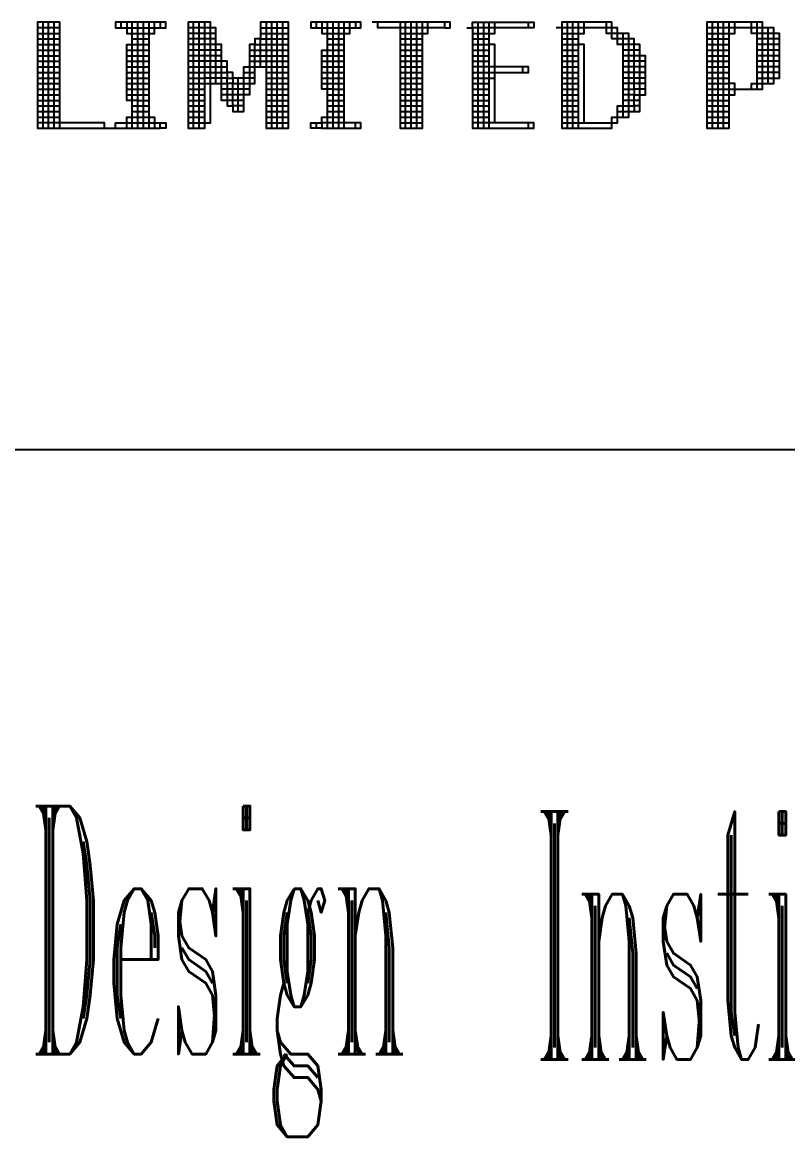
# Model space of a CAD drawing. Header units: millimetres. Extents: x 0 to 594, y 0 to 420.
# Drawn here: x 544.26 to 561.24, y 84.53 to 109.25 of the extents above; entities that cross this region are included whole.
import ezdxf
from ezdxf.enums import TextEntityAlignment as Align

# ---------------------------------------------------------------- set-up
doc = ezdxf.new("R2010")
doc.units = ezdxf.units.MM
for name, color, linetype in [('GPDRAW', 1, 'Continuous'), ('TEXT', 255, 'Continuous'), ('TITLE', 1, 'Continuous')]:
    doc.layers.add(name, color=color, linetype=linetype)
doc.styles.add('ECL', font='', dxfattribs={"width": 0.7, "height": 3})
doc.styles.add('ROMANT', font='ROMANT.SHX', dxfattribs={"width": 0.6})
doc.styles.get('ECL').set_extended_font_data('FangSong_GB2312')

# ---------------------------------------------------------------- blocks, each defined once
blk = doc.blocks.new('*U68')
at = {"color": 235, "linetype": 'Continuous'}
for points in [[(26.615, 1.752), (26.615, 1.9), (26.021, 1.9), (26.021, 1.752), (26.021, 1.603), (26.021, 1.455), (26.021, 1.306), (26.021, 1.158), (26.021, 1.009), (26.021, 0.861), (26.021, 0.712), (26.021, 0.564), (26.021, 0.415), (26.021, 0.267), (26.021, 0.118), (26.021, -0.03), (26.021, -0.179), (26.021, -0.327), (26.021, -0.476), (26.021, -0.624), (26.021, -0.773), (26.021, -0.921), (26.169, -0.921), (26.318, -0.921), (26.466, -0.921), (26.615, -0.921), (26.763, -0.921), (26.912, -0.921), (27.06, -0.921), (27.209, -0.921), (27.357, -0.921), (27.506, -0.921), (27.654, -0.921), (27.803, -0.921), (28.1, -0.921), (28.248, -0.921), (28.397, -0.921), (28.545, -0.921), (28.694, -0.921), (28.842, -0.921), (28.991, -0.921), (29.139, -0.921), (29.288, -0.921), (29.288, -0.773)], [(45.177, 0.118), (45.177, 0.267), (45.177, 0.415), (45.177, 0.564), (45.177, 0.712), (45.177, 0.861), (45.177, 1.009), (45.177, 1.158), (45.177, 1.306), (45.177, 1.455), (45.177, 1.603), (45.177, 1.752), (45.177, 1.9)]]:
    blk.add_lwpolyline(points, dxfattribs=at)
at = {"color": 207, "linetype": 'Continuous'}
for points in [[(26.169, -0.921), (26.169, -0.773), (26.169, -0.624), (26.169, -0.476), (26.169, -0.327), (26.169, -0.179), (26.169, -0.03), (26.169, 0.118), (26.169, 0.267), (26.169, 0.415), (26.169, 0.564), (26.169, 0.712), (26.169, 0.861), (26.169, 1.009), (26.169, 1.158), (26.169, 1.306), (26.169, 1.455), (26.169, 1.603), (26.169, 1.752), (26.169, 1.9)], [(41.613, -0.624), (41.613, -0.476), (41.613, -0.327), (41.613, -0.179), (41.613, -0.03), (41.613, 0.118), (41.613, 0.267), (41.613, 0.415), (41.613, 0.564), (41.613, 0.712), (41.613, 0.861), (41.613, 1.009), (41.613, 1.158), (41.613, 1.306), (41.613, 1.455), (41.613, 1.603)], [(35.673, 0.861), (35.822, 0.861), (35.97, 0.861), (36.119, 0.861), (36.267, 0.861)], [(35.673, 0.712), (35.822, 0.712), (35.97, 0.712), (36.119, 0.712), (36.267, 0.712)], [(35.673, -0.476), (35.822, -0.476), (35.97, -0.476), (36.119, -0.476), (36.267, -0.476)]]:
    blk.add_lwpolyline(points, dxfattribs=at)
at = {"color": 196, "linetype": 'Continuous'}
for points in [[(26.318, -0.921), (26.318, -0.773), (26.318, -0.624), (26.318, -0.476), (26.318, -0.327), (26.318, -0.179), (26.318, -0.03), (26.318, 0.118), (26.318, 0.267), (26.318, 0.415), (26.318, 0.564), (26.318, 0.712), (26.318, 0.861), (26.318, 1.009), (26.318, 1.158), (26.318, 1.306), (26.318, 1.455), (26.318, 1.603), (26.318, 1.752), (26.318, 1.9)], [(35.97, -0.921), (35.97, -0.773), (35.97, -0.624), (35.97, -0.476), (35.97, -0.327), (35.97, -0.179), (35.97, -0.03), (35.97, 0.118), (35.97, 0.267), (35.97, 0.415), (35.97, 0.564), (35.97, 0.712), (35.97, 0.861), (35.97, 1.009), (35.97, 1.158), (35.97, 1.306), (35.97, 1.455), (35.97, 1.603), (35.97, 1.752), (35.97, 1.9)]]:
    blk.add_lwpolyline(points, dxfattribs=at)
at = {"color": 166, "linetype": 'Continuous'}
for points in [[(26.466, -0.921), (26.466, -0.773), (26.466, -0.624), (26.466, -0.476), (26.466, -0.327), (26.466, -0.179), (26.466, -0.03), (26.466, 0.118), (26.466, 0.267), (26.466, 0.415), (26.466, 0.564), (26.466, 0.712), (26.466, 0.861), (26.466, 1.009), (26.466, 1.158), (26.466, 1.306), (26.466, 1.455), (26.466, 1.603), (26.466, 1.752), (26.466, 1.9)], [(28.842, -0.921), (28.842, -0.773), (28.842, -0.624), (28.842, -0.476), (28.842, -0.327), (28.842, -0.179), (28.842, -0.03), (28.842, 0.118), (28.842, 0.267), (28.842, 0.415), (28.842, 0.564), (28.842, 0.712), (28.842, 0.861), (28.842, 1.009), (28.842, 1.158), (28.842, 1.306), (28.842, 1.455), (28.842, 1.603), (28.842, 1.752), (28.842, 1.9)], [(32.258, -0.921), (32.258, -0.773), (32.258, -0.624), (32.258, -0.476), (32.258, -0.327), (32.258, -0.179), (32.258, -0.03), (32.258, 0.118), (32.258, 0.267), (32.258, 0.415), (32.258, 0.564), (32.258, 0.712), (32.258, 0.861), (32.258, 1.009), (32.258, 1.158), (32.258, 1.306), (32.258, 1.455), (32.258, 1.603), (32.258, 1.752), (32.258, 1.9)], [(32.406, -0.921), (32.406, -0.773), (32.406, -0.624), (32.406, -0.476), (32.406, -0.327), (32.406, -0.179), (32.406, -0.03), (32.406, 0.118), (32.406, 0.267), (32.406, 0.415), (32.406, 0.564), (32.406, 0.712), (32.406, 0.861), (32.406, 1.009), (32.406, 1.158), (32.406, 1.306), (32.406, 1.455), (32.406, 1.603), (32.406, 1.752), (32.406, 1.9)], [(34.04, -0.921), (34.04, -0.773), (34.04, -0.624), (34.04, -0.476), (34.04, -0.327), (34.04, -0.179), (34.04, -0.03), (34.04, 0.118), (34.04, 0.267), (34.04, 0.415), (34.04, 0.564), (34.04, 0.712), (34.04, 0.861), (34.04, 1.009), (34.04, 1.158), (34.04, 1.306), (34.04, 1.455), (34.04, 1.603), (34.04, 1.752), (34.04, 1.9)], [(36.119, -0.921), (36.119, -0.773), (36.119, -0.624), (36.119, -0.476), (36.119, -0.327), (36.119, -0.179), (36.119, -0.03), (36.119, 0.118), (36.119, 0.267), (36.119, 0.415), (36.119, 0.564), (36.119, 0.712), (36.119, 0.861), (36.119, 1.009), (36.119, 1.158), (36.119, 1.306), (36.119, 1.455), (36.119, 1.603), (36.119, 1.752), (36.119, 1.9)], [(37.752, -0.921), (37.752, -0.773), (37.752, -0.624), (37.752, -0.476), (37.752, -0.327), (37.752, -0.179), (37.752, -0.03), (37.752, 0.118), (37.752, 0.267), (37.752, 0.415), (37.752, 0.564), (37.752, 0.712), (37.752, 0.861), (37.752, 1.009), (37.752, 1.158), (37.752, 1.306), (37.752, 1.455), (37.752, 1.603), (37.752, 1.752), (37.752, 1.9)], [(40.128, -0.921), (40.128, -0.773), (40.128, -0.624), (40.128, -0.476), (40.128, -0.327), (40.128, -0.179), (40.128, -0.03), (40.128, 0.118), (40.128, 0.267), (40.128, 0.415), (40.128, 0.564), (40.128, 0.712), (40.128, 0.861), (40.128, 1.009), (40.128, 1.158), (40.128, 1.306), (40.128, 1.455), (40.128, 1.603), (40.128, 1.752), (40.128, 1.9)], [(44.138, -0.921), (44.138, -0.773), (44.138, -0.624), (44.138, -0.476), (44.138, -0.327), (44.138, -0.179), (44.138, -0.03), (44.138, 0.118), (44.138, 0.267), (44.138, 0.415), (44.138, 0.564), (44.138, 0.712), (44.138, 0.861), (44.138, 1.009), (44.138, 1.158), (44.138, 1.306), (44.138, 1.455), (44.138, 1.603), (44.138, 1.752), (44.138, 1.9)], [(44.286, -0.921), (44.286, -0.773), (44.286, -0.624), (44.286, -0.476), (44.286, -0.327), (44.286, -0.179), (44.286, -0.03), (44.286, 0.118), (44.286, 0.267), (44.286, 0.415), (44.286, 0.564), (44.286, 0.712), (44.286, 0.861), (44.286, 1.009), (44.286, 1.158), (44.286, 1.306), (44.286, 1.455), (44.286, 1.603), (44.286, 1.752), (44.286, 1.9)], [(42.059, -0.179), (41.91, -0.179), (41.91, -0.03), (41.762, -0.03), (41.613, -0.03)]]:
    blk.add_lwpolyline(points, dxfattribs=at)
at = {"color": 251, "linetype": 'Continuous'}
for points in [[(29.288, 1.9), (29.288, 1.752), (29.436, 1.752), (29.436, 1.9), (28.1, 1.9), (28.1, 1.752), (28.248, 1.752), (28.248, 1.9)], [(28.397, 1.9), (28.397, 1.752), (28.397, 1.603), (28.545, 1.603), (28.694, 1.603), (28.842, 1.603), (28.991, 1.603), (29.139, 1.603), (29.139, 1.752), (29.288, 1.752)], [(34.485, 1.9), (34.485, 1.752), (34.634, 1.752), (34.634, 1.9), (33.297, 1.9), (33.297, 1.752), (33.446, 1.752), (33.446, 1.9)], [(36.861, 1.9), (36.861, 1.752), (37.01, 1.752), (37.01, 1.9), (34.931, 1.9)], [(37.455, 1.752), (37.604, 1.752), (37.604, 1.9), (39.237, 1.9), (39.237, 1.752), (39.089, 1.752), (39.089, 1.9)], [(31.515, -0.327), (31.367, -0.327), (31.218, -0.327), (31.218, -0.179), (31.07, -0.179), (30.921, -0.179), (30.921, -0.03), (30.921, 0.118), (30.921, 0.267), (30.921, 0.415), (30.921, 0.564), (30.921, 0.712), (30.921, 0.861), (30.921, 1.009), (30.921, 1.158), (30.921, 1.306), (30.773, 1.306)], [(28.397, 1.158), (28.545, 1.158), (28.694, 1.158), (28.842, 1.158), (28.991, 1.158)], [(28.397, 1.009), (28.545, 1.009), (28.694, 1.009), (28.842, 1.009), (28.991, 1.009)], [(33.594, 1.009), (33.743, 1.009), (33.891, 1.009), (34.04, 1.009), (34.188, 1.009)], [(28.397, 0.861), (28.545, 0.861), (28.694, 0.861), (28.842, 0.861), (28.991, 0.861)], [(28.397, 0.712), (28.545, 0.712), (28.694, 0.712), (28.842, 0.712), (28.991, 0.712)], [(33.594, 0.861), (33.743, 0.861), (33.891, 0.861), (34.04, 0.861), (34.188, 0.861)], [(33.594, 0.712), (33.743, 0.712), (33.891, 0.712), (34.04, 0.712), (34.188, 0.712)], [(28.397, 0.564), (28.545, 0.564), (28.694, 0.564), (28.842, 0.564), (28.991, 0.564)], [(28.397, 0.415), (28.545, 0.415), (28.694, 0.415), (28.842, 0.415), (28.991, 0.415)], [(33.594, 0.564), (33.743, 0.564), (33.891, 0.564), (34.04, 0.564), (34.188, 0.564)], [(33.594, 0.415), (33.743, 0.415), (33.891, 0.415), (34.04, 0.415), (34.188, 0.415)], [(33.594, 0.267), (33.743, 0.267), (33.891, 0.267), (34.04, 0.267), (34.188, 0.267)], [(33.594, -0.921), (33.743, -0.921), (33.891, -0.921), (34.04, -0.921), (34.188, -0.921), (34.337, -0.921), (34.485, -0.921), (34.485, -0.773)]]:
    blk.add_lwpolyline(points, dxfattribs=at)
at = {"color": 250, "linetype": 'Continuous'}
blk.add_lwpolyline([(28.248, 1.752), (28.397, 1.752), (28.545, 1.752), (28.694, 1.752), (28.842, 1.752), (28.991, 1.752), (29.139, 1.752), (29.139, 1.9)], dxfattribs=at)
at = {"color": 35, "linetype": 'Continuous'}
blk.add_lwpolyline([(28.545, -0.921), (28.545, -0.773), (28.545, -0.624), (28.545, -0.476), (28.545, -0.327), (28.545, -0.179), (28.545, -0.03), (28.545, 0.118), (28.545, 0.267), (28.545, 0.415), (28.545, 0.564), (28.545, 0.712), (28.545, 0.861), (28.545, 1.009), (28.545, 1.158), (28.545, 1.306), (28.545, 1.455), (28.545, 1.603), (28.545, 1.752), (28.545, 1.9)], dxfattribs=at)
at = {"color": 177, "linetype": 'Continuous'}
for points in [[(28.694, -0.921), (28.694, -0.773), (28.694, -0.624), (28.694, -0.476), (28.694, -0.327), (28.694, -0.179), (28.694, -0.03), (28.694, 0.118), (28.694, 0.267), (28.694, 0.415), (28.694, 0.564), (28.694, 0.712), (28.694, 0.861), (28.694, 1.009), (28.694, 1.158), (28.694, 1.306), (28.694, 1.455), (28.694, 1.603), (28.694, 1.752), (28.694, 1.9)], [(33.446, 1.752), (33.594, 1.752), (33.743, 1.752), (33.891, 1.752), (34.04, 1.752), (34.188, 1.752), (34.337, 1.752), (34.337, 1.9)], [(30.773, 1.603), (30.624, 1.603), (30.624, 1.752), (30.476, 1.752), (30.327, 1.752), (30.179, 1.752), (30.03, 1.752)], [(30.773, 1.455), (30.624, 1.455), (30.624, 1.603), (30.476, 1.603), (30.327, 1.603), (30.179, 1.603), (30.03, 1.603)], [(31.961, 1.603), (32.109, 1.603), (32.258, 1.603), (32.406, 1.603), (32.555, 1.603), (32.703, 1.603)], [(45.474, 0.267), (45.474, 0.415), (45.474, 0.564), (45.474, 0.712), (45.474, 0.861), (45.474, 1.009), (45.474, 1.158), (45.474, 1.306), (45.474, 1.455), (45.474, 1.603), (45.474, 1.752)], [(28.694, 1.306), (28.842, 1.306), (28.991, 1.306)], [(31.664, 1.009), (31.812, 1.009), (31.812, 1.158), (31.961, 1.158), (31.961, 1.306), (32.109, 1.306), (32.258, 1.306), (32.406, 1.306), (32.555, 1.306), (32.703, 1.306)], [(43.841, 1.455), (43.989, 1.455), (44.138, 1.455), (44.286, 1.455), (44.435, 1.455)], [(45.771, 1.306), (45.623, 1.306), (45.623, 1.455), (45.474, 1.455), (45.326, 1.455), (45.177, 1.455)], [(45.771, 1.158), (45.623, 1.158), (45.623, 1.306), (45.474, 1.306), (45.326, 1.306), (45.177, 1.306)], [(31.664, 0.861), (31.812, 0.861), (31.812, 1.009), (31.961, 1.009), (31.961, 1.158), (32.109, 1.158), (32.258, 1.158), (32.406, 1.158), (32.555, 1.158), (32.703, 1.158)], [(33.891, 1.158), (34.04, 1.158), (34.188, 1.158)], [(43.841, 1.158), (43.989, 1.158), (44.138, 1.158), (44.286, 1.158), (44.435, 1.158)], [(43.841, 1.009), (43.989, 1.009), (44.138, 1.009), (44.286, 1.009), (44.435, 1.009)], [(42.207, 0.415), (42.059, 0.415), (42.059, 0.564), (41.91, 0.564), (41.91, 0.712), (41.762, 0.712), (41.613, 0.712)], [(43.841, 0.861), (43.989, 0.861), (44.138, 0.861), (44.286, 0.861), (44.435, 0.861)], [(43.841, 0.712), (43.989, 0.712), (44.138, 0.712), (44.286, 0.712), (44.435, 0.712)], [(31.367, -0.476), (31.367, -0.327), (31.367, -0.179), (31.367, -0.03), (31.367, 0.118), (31.367, 0.267), (31.367, 0.415)], [(42.207, 0.267), (42.059, 0.267), (42.059, 0.415), (41.91, 0.415), (41.91, 0.564), (41.762, 0.564), (41.613, 0.564)], [(42.207, 0.118), (42.059, 0.118), (42.059, 0.267), (41.91, 0.267), (41.91, 0.415), (41.762, 0.415), (41.613, 0.415)], [(43.841, 0.415), (43.989, 0.415), (44.138, 0.415), (44.286, 0.415), (44.435, 0.415)], [(45.177, 0.415), (45.326, 0.415), (45.474, 0.415), (45.623, 0.415), (45.623, 0.564), (45.474, 0.564), (45.326, 0.564), (45.177, 0.564)], [(33.891, 0.118), (34.04, 0.118), (34.188, 0.118)], [(41.613, 0.118), (41.762, 0.118), (41.91, 0.118), (41.91, -0.03), (42.059, -0.03), (42.059, 0.118), (41.91, 0.118), (41.91, 0.267), (41.762, 0.267), (41.613, 0.267)], [(43.841, 0.267), (43.989, 0.267), (44.138, 0.267), (44.286, 0.267), (44.435, 0.267)], [(28.694, -0.179), (28.842, -0.179), (28.991, -0.179)], [(32.109, -0.179), (32.258, -0.179), (32.406, -0.179), (32.555, -0.179), (32.703, -0.179)], [(42.059, -0.327), (41.91, -0.327), (41.91, -0.179), (41.762, -0.179), (41.613, -0.179)], [(43.841, -0.179), (43.989, -0.179), (44.138, -0.179), (44.286, -0.179), (44.435, -0.179)], [(32.109, -0.327), (32.258, -0.327), (32.406, -0.327), (32.555, -0.327), (32.703, -0.327)], [(32.109, -0.476), (32.258, -0.476), (32.406, -0.476), (32.555, -0.476), (32.703, -0.476)], [(43.841, -0.327), (43.989, -0.327), (44.138, -0.327), (44.286, -0.327), (44.435, -0.327)], [(43.841, -0.476), (43.989, -0.476), (44.138, -0.476), (44.286, -0.476), (44.435, -0.476)], [(28.397, -0.921), (28.397, -0.773), (28.545, -0.773), (28.694, -0.773), (28.842, -0.773), (28.991, -0.773), (29.139, -0.773), (29.139, -0.921)], [(32.109, -0.624), (32.258, -0.624), (32.406, -0.624), (32.555, -0.624), (32.703, -0.624)], [(33.891, -0.624), (34.04, -0.624), (34.188, -0.624)], [(43.841, -0.624), (43.989, -0.624), (44.138, -0.624), (44.286, -0.624), (44.435, -0.624)], [(43.841, -0.773), (43.989, -0.773), (44.138, -0.773), (44.286, -0.773), (44.435, -0.773)]]:
    blk.add_lwpolyline(points, dxfattribs=at)
at = {"color": 147, "linetype": 'Continuous'}
blk.add_lwpolyline([(28.991, -0.921), (28.991, -0.773), (28.991, -0.624), (28.991, -0.476), (28.991, -0.327), (28.991, -0.179), (28.991, -0.03), (28.991, 0.118), (28.991, 0.267), (28.991, 0.415), (28.991, 0.564), (28.991, 0.712), (28.991, 0.861), (28.991, 1.009), (28.991, 1.158), (28.991, 1.306), (28.991, 1.455), (28.991, 1.603), (28.991, 1.752), (28.991, 1.9)], dxfattribs=at)
at = {"color": 157, "linetype": 'Continuous'}
for points in [[(30.773, 0.267), (30.773, 0.415), (30.773, 0.564), (30.773, 0.712), (30.773, 0.861), (30.773, 1.009), (30.773, 1.158), (30.773, 1.306), (30.773, 1.455), (30.773, 1.603), (30.773, 1.752), (30.624, 1.752), (30.624, 1.9), (30.03, 1.9), (30.03, 1.752), (30.03, 1.603), (30.03, 1.455), (30.03, 1.306), (30.03, 1.158), (30.03, 1.009), (30.03, 0.861), (30.03, 0.712), (30.03, 0.564), (30.03, 0.415), (30.03, 0.267), (30.03, 0.118), (30.03, -0.03), (30.03, -0.179), (30.03, -0.327), (30.03, -0.476), (30.03, -0.624), (30.03, -0.773), (30.03, -0.921), (30.179, -0.921), (30.327, -0.921), (30.327, -0.773), (30.327, -0.624), (30.327, -0.476), (30.327, -0.327), (30.327, -0.179), (30.327, -0.03), (30.327, 0.118), (30.327, 0.267), (30.327, 0.415), (30.327, 0.564), (30.327, 0.712), (30.327, 0.861), (30.327, 1.009), (30.327, 1.158), (30.327, 1.306), (30.327, 1.455), (30.327, 1.603), (30.327, 1.752), (30.327, 1.9)], [(34.188, -0.921), (34.188, -0.773), (34.188, -0.624), (34.188, -0.476), (34.188, -0.327), (34.188, -0.179), (34.188, -0.03), (34.188, 0.118), (34.188, 0.267), (34.188, 0.415), (34.188, 0.564), (34.188, 0.712), (34.188, 0.861), (34.188, 1.009), (34.188, 1.158), (34.188, 1.306), (34.188, 1.455), (34.188, 1.603), (34.188, 1.752), (34.188, 1.9)], [(43.841, -0.03), (43.989, -0.03), (44.138, -0.03), (44.286, -0.03), (44.435, -0.03), (44.435, 0.118), (44.435, 0.267), (44.435, 0.415), (44.435, 0.564), (44.435, 0.712), (44.435, 0.861), (44.435, 1.009), (44.435, 1.158), (44.435, 1.306), (44.435, 1.455), (44.435, 1.603), (44.435, 1.752), (44.435, 1.9)], [(37.604, 1.306), (37.752, 1.306), (37.901, 1.306), (38.049, 1.306)], [(39.98, 1.306), (40.128, 1.306), (40.277, 1.306), (40.425, 1.306)], [(39.98, 1.009), (40.128, 1.009), (40.277, 1.009), (40.425, 1.009)], [(45.771, 0.861), (45.623, 0.861), (45.623, 1.009), (45.474, 1.009), (45.326, 1.009), (45.177, 1.009)], [(38.94, 0.564), (39.089, 0.564), (39.089, 0.712), (38.198, 0.712), (38.049, 0.712), (37.901, 0.712), (37.752, 0.712), (37.604, 0.712)], [(39.98, 0.861), (40.128, 0.861), (40.277, 0.861), (40.425, 0.861)], [(39.98, 0.712), (40.128, 0.712), (40.277, 0.712), (40.425, 0.712)], [(45.771, 0.712), (45.623, 0.712), (45.623, 0.861), (45.474, 0.861), (45.326, 0.861), (45.177, 0.861)], [(30.03, 0.564), (30.179, 0.564), (30.327, 0.564), (30.476, 0.564)], [(39.98, 0.564), (40.128, 0.564), (40.277, 0.564), (40.425, 0.564)], [(39.98, 0.415), (40.128, 0.415), (40.277, 0.415), (40.425, 0.415)], [(30.03, 0.267), (30.179, 0.267), (30.327, 0.267), (30.476, 0.267)], [(30.03, 0.118), (30.179, 0.118), (30.327, 0.118), (30.476, 0.118)], [(39.98, 0.267), (40.128, 0.267), (40.277, 0.267), (40.425, 0.267)], [(39.98, 0.118), (40.128, 0.118), (40.277, 0.118), (40.425, 0.118)], [(39.98, -0.03), (40.128, -0.03), (40.277, -0.03), (40.425, -0.03)], [(39.089, -0.921), (39.237, -0.921), (39.237, -0.773), (38.198, -0.773), (38.049, -0.773), (37.901, -0.773), (37.752, -0.773), (37.604, -0.773)]]:
    blk.add_lwpolyline(points, dxfattribs=at)
at = {"color": 168, "linetype": 'Continuous'}
blk.add_lwpolyline([(30.179, -0.921), (30.179, -0.773), (30.179, -0.624), (30.179, -0.476), (30.179, -0.327), (30.179, -0.179), (30.179, -0.03), (30.179, 0.118), (30.179, 0.267), (30.179, 0.415), (30.179, 0.564), (30.179, 0.712), (30.179, 0.861), (30.179, 1.009), (30.179, 1.158), (30.179, 1.306), (30.179, 1.455), (30.179, 1.603), (30.179, 1.752), (30.179, 1.9)], dxfattribs=at)
at = {"color": 156, "linetype": 'Continuous'}
for points in [[(30.476, 0.861), (30.476, 1.009), (30.476, 1.158), (30.476, 1.306), (30.476, 1.455), (30.476, 1.603), (30.476, 1.752), (30.476, 1.9)], [(37.901, -0.921), (37.901, -0.773), (37.901, -0.624), (37.901, -0.476), (37.901, -0.327), (37.901, -0.179), (37.901, -0.03), (37.901, 0.118), (37.901, 0.267), (37.901, 0.415), (37.901, 0.564), (37.901, 0.712), (37.901, 0.861), (37.901, 1.009), (37.901, 1.158), (37.901, 1.306), (37.901, 1.455), (37.901, 1.603), (37.901, 1.752), (37.901, 1.9)], [(40.277, -0.921), (40.277, -0.773), (40.277, -0.624), (40.277, -0.476), (40.277, -0.327), (40.277, -0.179), (40.277, -0.03), (40.277, 0.118), (40.277, 0.267), (40.277, 0.415), (40.277, 0.564), (40.277, 0.712), (40.277, 0.861), (40.277, 1.009), (40.277, 1.158), (40.277, 1.306), (40.277, 1.455), (40.277, 1.603), (40.277, 1.752), (40.277, 1.9)], [(30.773, 1.306), (30.624, 1.306), (30.624, 1.455), (30.476, 1.455), (30.327, 1.455), (30.179, 1.455), (30.03, 1.455)], [(30.921, 1.158), (30.773, 1.158), (30.624, 1.158), (30.624, 1.306), (30.476, 1.306), (30.327, 1.306), (30.179, 1.306), (30.03, 1.306)], [(30.921, 1.009), (30.773, 1.009), (30.624, 1.009), (30.624, 1.158), (30.476, 1.158), (30.327, 1.158), (30.179, 1.158), (30.03, 1.158)], [(42.207, 0.861), (42.059, 0.861), (42.059, 1.009), (41.91, 1.009), (41.91, 1.158), (41.762, 1.158), (41.613, 1.158)], [(42.207, 0.712), (42.059, 0.712), (42.059, 0.861), (41.91, 0.861), (41.91, 1.009), (41.762, 1.009), (41.613, 1.009)], [(42.207, 0.564), (42.059, 0.564), (42.059, 0.712), (41.91, 0.712), (41.91, 0.861), (41.762, 0.861), (41.613, 0.861)], [(32.109, 0.415), (32.258, 0.415), (32.406, 0.415), (32.555, 0.415), (32.703, 0.415)], [(32.109, 0.267), (32.258, 0.267), (32.406, 0.267), (32.555, 0.267), (32.703, 0.267)], [(32.109, 0.118), (32.258, 0.118), (32.406, 0.118), (32.555, 0.118), (32.703, 0.118)], [(32.109, -0.03), (32.258, -0.03), (32.406, -0.03), (32.555, -0.03), (32.703, -0.03)]]:
    blk.add_lwpolyline(points, dxfattribs=at)
at = {"color": 165, "linetype": 'Continuous'}
for points in [[(32.109, 1.9), (32.109, 1.752), (32.109, 1.603), (32.109, 1.455), (32.109, 1.306), (32.109, 1.158), (32.109, 1.009), (32.109, 0.861), (32.109, 0.712), (32.109, 0.564), (32.109, 0.415), (32.109, 0.267), (32.109, 0.118), (32.109, -0.03), (32.109, -0.179), (32.109, -0.327), (32.109, -0.476), (32.109, -0.624), (32.109, -0.773), (32.109, -0.921), (32.258, -0.921), (32.406, -0.921), (32.555, -0.921), (32.703, -0.921), (32.703, -0.773), (32.703, -0.624), (32.703, -0.476), (32.703, -0.327), (32.703, -0.179), (32.703, -0.03), (32.703, 0.118), (32.703, 0.267), (32.703, 0.415), (32.703, 0.564), (32.703, 0.712), (32.703, 0.861), (32.703, 1.009), (32.703, 1.158), (32.703, 1.306), (32.703, 1.455), (32.703, 1.603), (32.703, 1.752), (32.703, 1.9), (31.961, 1.9), (31.961, 1.752), (31.961, 1.603), (31.961, 1.455), (31.812, 1.455), (31.812, 1.306), (31.664, 1.306), (31.664, 1.158), (31.664, 1.009), (31.664, 0.861), (31.664, 0.712), (31.664, 0.564), (31.664, 0.415), (31.664, 0.267), (31.664, 0.118), (31.664, -0.03), (31.515, -0.03), (31.367, -0.03), (31.218, -0.03), (31.218, 0.118), (31.07, 0.118), (30.921, 0.118)], [(37.604, 1.603), (37.752, 1.603), (37.901, 1.603), (38.049, 1.603), (38.198, 1.603), (38.198, 1.752), (38.198, 1.9)], [(39.98, -0.773), (40.128, -0.773), (40.277, -0.773), (40.425, -0.773), (40.574, -0.773), (41.316, -0.773), (41.465, -0.773), (41.465, -0.624), (41.465, -0.476), (41.465, -0.327), (41.613, -0.327), (41.762, -0.327), (41.91, -0.327), (41.91, -0.476), (42.059, -0.476), (42.059, -0.327), (42.059, -0.179), (42.059, -0.03), (42.207, -0.03), (42.207, 0.118), (42.207, 0.267), (42.207, 0.415), (42.207, 0.564), (42.207, 0.712), (42.207, 0.861), (42.207, 1.009), (42.059, 1.009), (42.059, 1.158), (42.059, 1.306), (41.91, 1.306), (41.91, 1.455), (41.762, 1.455), (41.762, 1.603), (41.465, 1.603), (41.465, 1.752), (41.316, 1.752), (41.316, 1.9), (39.98, 1.9), (39.98, 1.752), (39.831, 1.752)], [(31.812, 0.415), (31.664, 0.415), (31.515, 0.415), (31.218, 0.415), (31.218, 0.564), (31.07, 0.564), (31.07, 0.712), (31.07, 0.861), (30.921, 0.861), (30.773, 0.861), (30.624, 0.861), (30.624, 1.009), (30.476, 1.009), (30.327, 1.009), (30.179, 1.009), (30.03, 1.009)], [(30.624, 0.712), (30.624, 0.861), (30.476, 0.861), (30.327, 0.861), (30.179, 0.861), (30.03, 0.861)], [(37.604, 0.415), (37.752, 0.415), (37.901, 0.415), (38.049, 0.415), (38.198, 0.415), (38.198, 0.564), (38.198, 0.712)], [(30.476, 0.564), (30.624, 0.564), (30.773, 0.564), (30.921, 0.564), (31.07, 0.564), (31.07, 0.415), (31.218, 0.415), (31.218, 0.267), (31.367, 0.267), (31.515, 0.267), (31.664, 0.267), (31.812, 0.267), (31.812, 0.415), (31.812, 0.564)], [(28.1, -0.921), (28.1, -0.773), (28.397, -0.773), (28.397, -0.624), (28.545, -0.624), (28.694, -0.624), (28.842, -0.624), (28.991, -0.624), (29.139, -0.624), (29.139, -0.773), (29.436, -0.773), (29.436, -0.921), (29.288, -0.921)]]:
    blk.add_lwpolyline(points, dxfattribs=at)
at = {"color": 164, "linetype": 'Continuous'}
for points in [[(32.555, -0.921), (32.555, -0.773), (32.555, -0.624), (32.555, -0.476), (32.555, -0.327), (32.555, -0.179), (32.555, -0.03), (32.555, 0.118), (32.555, 0.267), (32.555, 0.415), (32.555, 0.564), (32.555, 0.712), (32.555, 0.861), (32.555, 1.009), (32.555, 1.158), (32.555, 1.306), (32.555, 1.455), (32.555, 1.603), (32.555, 1.752), (32.555, 1.9)], [(32.109, 0.564), (32.258, 0.564), (32.406, 0.564), (32.555, 0.564), (32.703, 0.564)]]:
    blk.add_lwpolyline(points, dxfattribs=at)
at = {"color": 185, "linetype": 'Continuous'}
for points in [[(33.594, 1.9), (33.594, 1.752), (33.594, 1.603), (33.743, 1.603), (33.891, 1.603), (34.04, 1.603), (34.188, 1.603), (34.337, 1.603), (34.337, 1.752), (34.485, 1.752)], [(28.397, 0.267), (28.545, 0.267), (28.694, 0.267), (28.842, 0.267), (28.991, 0.267)], [(28.397, 0.118), (28.545, 0.118), (28.694, 0.118), (28.842, 0.118), (28.991, 0.118)], [(28.397, -0.03), (28.545, -0.03), (28.694, -0.03), (28.842, -0.03), (28.991, -0.03)]]:
    blk.add_lwpolyline(points, dxfattribs=at)
at = {"color": 252, "linetype": 'Continuous'}
for points in [[(33.743, -0.921), (33.743, -0.773), (33.743, -0.624), (33.743, -0.476), (33.743, -0.327), (33.743, -0.179), (33.743, -0.03), (33.743, 0.118), (33.743, 0.267), (33.743, 0.415), (33.743, 0.564), (33.743, 0.712), (33.743, 0.861), (33.743, 1.009), (33.743, 1.158), (33.743, 1.306), (33.743, 1.455), (33.743, 1.603), (33.743, 1.752), (33.743, 1.9)], [(33.446, -0.921), (33.297, -0.921), (33.297, -0.773), (33.594, -0.773), (33.594, -0.624), (33.743, -0.624), (33.891, -0.624)]]:
    blk.add_lwpolyline(points, dxfattribs=at)
at = {"color": 219, "linetype": 'Continuous'}
blk.add_lwpolyline([(33.891, -0.921), (33.891, -0.773), (33.891, -0.624), (33.891, -0.476), (33.891, -0.327), (33.891, -0.179), (33.891, -0.03), (33.891, 0.118), (33.891, 0.267), (33.891, 0.415), (33.891, 0.564), (33.891, 0.712), (33.891, 0.861), (33.891, 1.009), (33.891, 1.158), (33.891, 1.306), (33.891, 1.455), (33.891, 1.603), (33.891, 1.752), (33.891, 1.9)], dxfattribs=at)
at = {"color": 187, "linetype": 'Continuous'}
for points in [[(36.861, 1.752), (36.713, 1.752), (36.564, 1.752), (36.416, 1.752), (36.267, 1.752), (36.119, 1.752), (35.97, 1.752), (35.822, 1.752), (35.673, 1.752), (35.525, 1.752), (35.376, 1.752), (35.228, 1.752), (35.079, 1.752), (35.079, 1.9)], [(43.989, -0.921), (43.989, -0.773), (43.989, -0.624), (43.989, -0.476), (43.989, -0.327), (43.989, -0.179), (43.989, -0.03), (43.989, 0.118), (43.989, 0.267), (43.989, 0.415), (43.989, 0.564), (43.989, 0.712), (43.989, 0.861), (43.989, 1.009), (43.989, 1.158), (43.989, 1.306), (43.989, 1.455), (43.989, 1.603), (43.989, 1.752), (43.989, 1.9)], [(26.021, 1.455), (26.169, 1.455), (26.318, 1.455), (26.466, 1.455), (26.615, 1.455)], [(33.743, 1.455), (33.891, 1.455), (34.04, 1.455), (34.188, 1.455)], [(35.673, 1.455), (35.822, 1.455), (35.97, 1.455), (36.119, 1.455), (36.267, 1.455)], [(45.771, 0.564), (45.623, 0.564), (45.623, 0.712), (45.474, 0.712), (45.326, 0.712), (45.177, 0.712)], [(26.021, 0.118), (26.169, 0.118), (26.318, 0.118), (26.466, 0.118), (26.615, 0.118)], [(31.515, -0.179), (31.367, -0.179), (31.218, -0.179), (31.218, -0.03), (31.07, -0.03), (30.921, -0.03)], [(26.021, -0.624), (26.169, -0.624), (26.318, -0.624), (26.466, -0.624), (26.615, -0.624)], [(35.673, -0.773), (35.822, -0.773), (35.97, -0.773), (36.119, -0.773), (36.267, -0.773)]]:
    blk.add_lwpolyline(points, dxfattribs=at)
at = {"color": 175, "linetype": 'Continuous'}
for points in [[(35.673, 1.603), (35.822, 1.603), (35.97, 1.603), (36.119, 1.603), (36.267, 1.603), (36.416, 1.603), (36.416, 1.752), (36.416, 1.9)], [(39.98, 1.603), (40.128, 1.603), (40.277, 1.603), (40.425, 1.603), (40.574, 1.603), (40.574, 1.752), (40.574, 1.9)], [(43.841, 1.603), (43.989, 1.603), (44.138, 1.603), (44.286, 1.603), (44.435, 1.603), (44.583, 1.603), (44.583, 1.752), (44.583, 1.9)], [(26.615, -0.921), (26.615, -0.773), (26.615, -0.624), (26.615, -0.476), (26.615, -0.327), (26.615, -0.179), (26.615, -0.03), (26.615, 0.118), (26.615, 0.267), (26.615, 0.415), (26.615, 0.564), (26.615, 0.712), (26.615, 0.861), (26.615, 1.009), (26.615, 1.158), (26.615, 1.306), (26.615, 1.455), (26.615, 1.603), (26.615, 1.752), (26.466, 1.752), (26.318, 1.752), (26.169, 1.752), (26.021, 1.752)], [(30.921, 0.267), (31.07, 0.267), (31.07, 0.118), (31.07, -0.03), (31.07, -0.179), (31.07, -0.327), (31.218, -0.327), (31.218, -0.476), (31.367, -0.476), (31.515, -0.476), (31.515, -0.327), (31.515, -0.179), (31.515, -0.03), (31.515, 0.118), (31.515, 0.267), (31.515, 0.415), (31.515, 0.564), (31.515, 0.712), (31.664, 0.712), (31.812, 0.712), (31.812, 0.861), (31.961, 0.861), (31.961, 1.009), (32.109, 1.009), (32.258, 1.009), (32.406, 1.009), (32.555, 1.009), (32.703, 1.009)], [(31.515, 0.564), (31.664, 0.564), (31.812, 0.564), (31.812, 0.712), (31.961, 0.712), (31.961, 0.861), (32.109, 0.861), (32.258, 0.861), (32.406, 0.861), (32.555, 0.861), (32.703, 0.861)], [(31.664, 0.118), (31.515, 0.118), (31.367, 0.118), (31.218, 0.118), (31.218, 0.267), (31.07, 0.267), (31.07, 0.415), (30.921, 0.415), (30.773, 0.415), (30.624, 0.415), (30.476, 0.415)]]:
    blk.add_lwpolyline(points, dxfattribs=at)
at = {"color": 195, "linetype": 'Continuous'}
blk.add_lwpolyline([(35.673, 1.9), (35.673, 1.752), (35.673, 1.603), (35.673, 1.455), (35.673, 1.306), (35.673, 1.158), (35.673, 1.009), (35.673, 0.861), (35.673, 0.712), (35.673, 0.564), (35.673, 0.415), (35.673, 0.267), (35.673, 0.118), (35.673, -0.03), (35.673, -0.179), (35.673, -0.327), (35.673, -0.476), (35.673, -0.624), (35.673, -0.773), (35.673, -0.921), (35.822, -0.921), (35.97, -0.921), (36.119, -0.921), (36.267, -0.921), (36.267, -0.773), (36.267, -0.624), (36.267, -0.476), (36.267, -0.327), (36.267, -0.179), (36.267, -0.03), (36.267, 0.118), (36.267, 0.267), (36.267, 0.415), (36.267, 0.564), (36.267, 0.712), (36.267, 0.861), (36.267, 1.009), (36.267, 1.158), (36.267, 1.306), (36.267, 1.455), (36.267, 1.603), (36.267, 1.752), (36.267, 1.9)], dxfattribs=at)
at = {"color": 227, "linetype": 'Continuous'}
blk.add_lwpolyline([(35.822, -0.921), (35.822, -0.773), (35.822, -0.624), (35.822, -0.476), (35.822, -0.327), (35.822, -0.179), (35.822, -0.03), (35.822, 0.118), (35.822, 0.267), (35.822, 0.415), (35.822, 0.564), (35.822, 0.712), (35.822, 0.861), (35.822, 1.009), (35.822, 1.158), (35.822, 1.306), (35.822, 1.455), (35.822, 1.603), (35.822, 1.752), (35.822, 1.9)], dxfattribs=at)
at = {"color": 163, "linetype": 'Continuous'}
for points in [[(38.049, -0.921), (38.049, -0.773), (38.049, -0.624), (38.049, -0.476), (38.049, -0.327), (38.049, -0.179), (38.049, -0.03), (38.049, 0.118), (38.049, 0.267), (38.049, 0.415), (38.049, 0.564), (38.049, 0.712), (38.049, 0.861), (38.049, 1.009), (38.049, 1.158), (38.049, 1.306), (38.049, 1.455), (38.049, 1.603), (38.049, 1.752), (38.049, 1.9)], [(30.03, -0.773), (30.179, -0.773), (30.327, -0.773), (30.476, -0.773), (30.476, -0.624), (30.476, -0.476), (30.476, -0.327), (30.476, -0.179), (30.476, -0.03), (30.476, 0.118), (30.476, 0.267), (30.476, 0.415), (30.476, 0.564), (30.476, 0.712), (30.476, 0.861)]]:
    blk.add_lwpolyline(points, dxfattribs=at)
at = {"color": 167, "linetype": 'Continuous'}
for points in [[(42.059, 1.158), (41.91, 1.158), (41.91, 1.306), (41.762, 1.306), (41.762, 1.455), (41.613, 1.455), (41.465, 1.455), (41.465, 1.603), (41.316, 1.603), (41.168, 1.603), (41.168, 1.752), (41.019, 1.752), (40.871, 1.752), (40.722, 1.752), (40.574, 1.752), (40.425, 1.752), (40.277, 1.752), (40.128, 1.752), (39.98, 1.752), (39.98, 1.603), (39.98, 1.455), (39.98, 1.306), (39.98, 1.158), (39.98, 1.009), (39.98, 0.861), (39.98, 0.712), (39.98, 0.564), (39.98, 0.415), (39.98, 0.267), (39.98, 0.118), (39.98, -0.03), (39.98, -0.179), (39.98, -0.327), (39.98, -0.476), (39.98, -0.624), (39.98, -0.773), (39.98, -0.921), (40.128, -0.921), (40.277, -0.921), (40.425, -0.921), (40.574, -0.921), (40.722, -0.921), (40.871, -0.921), (41.019, -0.921), (41.168, -0.921), (41.316, -0.921), (41.316, -0.773), (41.316, -0.624), (41.465, -0.624), (41.613, -0.624), (41.762, -0.624), (41.762, -0.476), (41.762, -0.327), (41.762, -0.179), (41.762, -0.03), (41.762, 0.118), (41.762, 0.267), (41.762, 0.415), (41.762, 0.564), (41.762, 0.712), (41.762, 0.861), (41.762, 1.009), (41.762, 1.158), (41.762, 1.306), (41.613, 1.306), (41.465, 1.306), (41.465, 1.455), (41.316, 1.455), (41.316, 1.603), (41.316, 1.752), (41.168, 1.752), (41.168, 1.9)], [(39.089, 1.752), (38.94, 1.752), (38.792, 1.752), (38.643, 1.752), (38.495, 1.752), (38.346, 1.752), (38.198, 1.752), (38.049, 1.752), (37.901, 1.752), (37.752, 1.752), (37.604, 1.752), (37.604, 1.603), (37.604, 1.455), (37.604, 1.306), (37.604, 1.158), (37.604, 1.009), (37.604, 0.861), (37.604, 0.712), (37.604, 0.564), (37.604, 0.415), (37.604, 0.267), (37.604, 0.118), (37.604, -0.03), (37.604, -0.179), (37.604, -0.327), (37.604, -0.476), (37.604, -0.624), (37.604, -0.773), (37.604, -0.921), (37.752, -0.921), (37.901, -0.921), (38.049, -0.921), (38.198, -0.921), (38.346, -0.921), (38.495, -0.921), (38.643, -0.921), (38.792, -0.921), (38.94, -0.921), (39.089, -0.921), (39.089, -0.773)], [(45.771, 1.455), (45.623, 1.455), (45.623, 1.603), (45.474, 1.603), (45.326, 1.603), (45.177, 1.603), (45.029, 1.603), (45.029, 1.752), (44.88, 1.752), (44.732, 1.752), (44.583, 1.752), (44.435, 1.752), (44.286, 1.752), (44.138, 1.752), (43.989, 1.752), (43.841, 1.752)], [(28.545, 1.455), (28.694, 1.455), (28.842, 1.455), (28.991, 1.455)], [(31.664, 1.158), (31.812, 1.158), (31.812, 1.306), (31.961, 1.306), (31.961, 1.455), (32.109, 1.455), (32.258, 1.455), (32.406, 1.455), (32.555, 1.455), (32.703, 1.455)], [(37.604, 1.455), (37.752, 1.455), (37.901, 1.455), (38.049, 1.455)], [(39.98, 1.455), (40.128, 1.455), (40.277, 1.455), (40.425, 1.455)], [(43.841, 1.306), (43.989, 1.306), (44.138, 1.306), (44.286, 1.306), (44.435, 1.306)], [(37.604, 1.158), (37.752, 1.158), (37.901, 1.158), (38.049, 1.158)], [(37.604, 1.009), (37.752, 1.009), (37.901, 1.009), (38.049, 1.009)], [(39.98, 1.158), (40.128, 1.158), (40.277, 1.158), (40.425, 1.158)], [(45.771, 1.009), (45.623, 1.009), (45.623, 1.158), (45.474, 1.158), (45.326, 1.158), (45.177, 1.158)], [(30.03, 0.712), (30.179, 0.712), (30.327, 0.712), (30.476, 0.712)], [(37.604, 0.861), (37.752, 0.861), (37.901, 0.861), (38.049, 0.861)], [(37.604, 0.564), (37.752, 0.564), (37.901, 0.564), (38.049, 0.564), (38.198, 0.564), (38.346, 0.564), (38.495, 0.564), (38.643, 0.564), (38.792, 0.564), (38.94, 0.564), (38.94, 0.712)], [(30.03, 0.415), (30.179, 0.415), (30.327, 0.415), (30.476, 0.415)], [(43.841, 0.564), (43.989, 0.564), (44.138, 0.564), (44.286, 0.564), (44.435, 0.564)], [(37.604, 0.267), (37.752, 0.267), (37.901, 0.267), (38.049, 0.267)], [(30.03, -0.03), (30.179, -0.03), (30.327, -0.03), (30.476, -0.03)], [(30.03, -0.179), (30.179, -0.179), (30.327, -0.179), (30.476, -0.179)], [(33.743, -0.03), (33.891, -0.03), (34.04, -0.03), (34.188, -0.03)], [(33.743, -0.179), (33.891, -0.179), (34.04, -0.179), (34.188, -0.179)], [(37.604, -0.03), (37.752, -0.03), (37.901, -0.03), (38.049, -0.03)], [(37.604, -0.179), (37.752, -0.179), (37.901, -0.179), (38.049, -0.179)], [(39.98, -0.179), (40.128, -0.179), (40.277, -0.179), (40.425, -0.179)], [(30.03, -0.327), (30.179, -0.327), (30.327, -0.327), (30.476, -0.327)], [(30.03, -0.476), (30.179, -0.476), (30.327, -0.476), (30.476, -0.476)], [(33.743, -0.327), (33.891, -0.327), (34.04, -0.327), (34.188, -0.327)], [(33.743, -0.476), (33.891, -0.476), (34.04, -0.476), (34.188, -0.476)], [(37.604, -0.327), (37.752, -0.327), (37.901, -0.327), (38.049, -0.327)], [(37.604, -0.476), (37.752, -0.476), (37.901, -0.476), (38.049, -0.476)], [(39.98, -0.327), (40.128, -0.327), (40.277, -0.327), (40.425, -0.327)], [(39.98, -0.476), (40.128, -0.476), (40.277, -0.476), (40.425, -0.476)], [(41.465, -0.476), (41.613, -0.476), (41.762, -0.476), (41.91, -0.476)], [(30.03, -0.624), (30.179, -0.624), (30.327, -0.624), (30.476, -0.624)], [(37.604, -0.624), (37.752, -0.624), (37.901, -0.624), (38.049, -0.624)], [(39.98, -0.624), (40.128, -0.624), (40.277, -0.624), (40.425, -0.624)]]:
    blk.add_lwpolyline(points, dxfattribs=at)
at = {"color": 153, "linetype": 'Continuous'}
blk.add_lwpolyline([(40.425, -0.921), (40.425, -0.773), (40.425, -0.624), (40.425, -0.476), (40.425, -0.327), (40.425, -0.179), (40.425, -0.03), (40.425, 0.118), (40.425, 0.267), (40.425, 0.415), (40.425, 0.564), (40.425, 0.712), (40.425, 0.861), (40.425, 1.009), (40.425, 1.158), (40.425, 1.306), (40.425, 1.455), (40.425, 1.603), (40.425, 1.752), (40.425, 1.9)], dxfattribs=at)
at = {"color": 197, "linetype": 'Continuous'}
for points in [[(43.841, 0.118), (43.989, 0.118), (44.138, 0.118), (44.286, 0.118), (44.435, 0.118), (44.583, 0.118), (45.029, 0.118), (45.177, 0.118), (45.326, 0.118), (45.326, 0.267), (45.326, 0.415), (45.326, 0.564), (45.326, 0.712), (45.326, 0.861), (45.326, 1.009), (45.326, 1.158), (45.326, 1.306), (45.326, 1.455), (45.326, 1.603), (45.326, 1.752), (45.177, 1.752), (45.029, 1.752), (45.029, 1.9)], [(26.021, 1.603), (26.169, 1.603), (26.318, 1.603), (26.466, 1.603), (26.615, 1.603)], [(26.021, 1.306), (26.169, 1.306), (26.318, 1.306), (26.466, 1.306), (26.615, 1.306)], [(33.743, 1.306), (33.891, 1.306), (34.04, 1.306), (34.188, 1.306)], [(35.673, 1.306), (35.822, 1.306), (35.97, 1.306), (36.119, 1.306), (36.267, 1.306)], [(26.021, 1.158), (26.169, 1.158), (26.318, 1.158), (26.466, 1.158), (26.615, 1.158)], [(26.021, 1.009), (26.169, 1.009), (26.318, 1.009), (26.466, 1.009), (26.615, 1.009)], [(35.673, 1.158), (35.822, 1.158), (35.97, 1.158), (36.119, 1.158), (36.267, 1.158)], [(35.673, 1.009), (35.822, 1.009), (35.97, 1.009), (36.119, 1.009), (36.267, 1.009)], [(26.021, 0.861), (26.169, 0.861), (26.318, 0.861), (26.466, 0.861), (26.615, 0.861)], [(26.021, 0.712), (26.169, 0.712), (26.318, 0.712), (26.466, 0.712), (26.615, 0.712)], [(26.021, 0.564), (26.169, 0.564), (26.318, 0.564), (26.466, 0.564), (26.615, 0.564)], [(26.021, 0.415), (26.169, 0.415), (26.318, 0.415), (26.466, 0.415), (26.615, 0.415)], [(35.673, 0.564), (35.822, 0.564), (35.97, 0.564), (36.119, 0.564), (36.267, 0.564)], [(35.673, 0.415), (35.822, 0.415), (35.97, 0.415), (36.119, 0.415), (36.267, 0.415)], [(26.021, 0.267), (26.169, 0.267), (26.318, 0.267), (26.466, 0.267), (26.615, 0.267)], [(35.673, 0.267), (35.822, 0.267), (35.97, 0.267), (36.119, 0.267), (36.267, 0.267)], [(35.673, 0.118), (35.822, 0.118), (35.97, 0.118), (36.119, 0.118), (36.267, 0.118)], [(26.021, -0.03), (26.169, -0.03), (26.318, -0.03), (26.466, -0.03), (26.615, -0.03)], [(26.021, -0.179), (26.169, -0.179), (26.318, -0.179), (26.466, -0.179), (26.615, -0.179)], [(35.673, -0.03), (35.822, -0.03), (35.97, -0.03), (36.119, -0.03), (36.267, -0.03)], [(35.673, -0.179), (35.822, -0.179), (35.97, -0.179), (36.119, -0.179), (36.267, -0.179)], [(26.021, -0.327), (26.169, -0.327), (26.318, -0.327), (26.466, -0.327), (26.615, -0.327)], [(26.021, -0.476), (26.169, -0.476), (26.318, -0.476), (26.466, -0.476), (26.615, -0.476)], [(28.545, -0.327), (28.694, -0.327), (28.842, -0.327), (28.991, -0.327)], [(28.545, -0.476), (28.694, -0.476), (28.842, -0.476), (28.991, -0.476)], [(35.673, -0.327), (35.822, -0.327), (35.97, -0.327), (36.119, -0.327), (36.267, -0.327)], [(27.803, -0.921), (27.803, -0.773), (26.615, -0.773), (26.466, -0.773), (26.318, -0.773), (26.169, -0.773), (26.021, -0.773)], [(34.485, -0.921), (34.634, -0.921), (34.634, -0.773), (34.188, -0.773), (34.04, -0.773), (33.891, -0.773), (33.743, -0.773), (33.594, -0.773), (33.594, -0.921), (33.446, -0.921), (33.446, -0.773)], [(35.673, -0.624), (35.822, -0.624), (35.97, -0.624), (36.119, -0.624), (36.267, -0.624)]]:
    blk.add_lwpolyline(points, dxfattribs=at)
at = {"color": 155, "linetype": 'Continuous'}
for points in [[(45.029, 0.118), (45.029, 0.267), (45.177, 0.267), (45.326, 0.267), (45.474, 0.267), (45.623, 0.267), (45.623, 0.415), (45.771, 0.415), (45.771, 0.564), (45.771, 0.712), (45.771, 0.861), (45.771, 1.009), (45.771, 1.158), (45.771, 1.306), (45.771, 1.455), (45.771, 1.603), (45.623, 1.603), (45.623, 1.752), (45.326, 1.752), (45.326, 1.9), (43.841, 1.9), (43.841, 1.752), (43.841, 1.603), (43.841, 1.455), (43.841, 1.306), (43.841, 1.158), (43.841, 1.009), (43.841, 0.861), (43.841, 0.712), (43.841, 0.564), (43.841, 0.415), (43.841, 0.267), (43.841, 0.118), (43.841, -0.03), (43.841, -0.179), (43.841, -0.327), (43.841, -0.476), (43.841, -0.624), (43.841, -0.773), (43.841, -0.921), (43.989, -0.921), (44.138, -0.921), (44.286, -0.921), (44.435, -0.921), (44.435, -0.773), (44.435, -0.624), (44.435, -0.476), (44.435, -0.327), (44.435, -0.179), (44.435, -0.03), (44.583, -0.03), (44.583, 0.118), (44.583, 0.267), (44.435, 0.267)], [(30.476, 0.712), (30.624, 0.712), (30.773, 0.712), (30.921, 0.712), (31.07, 0.712)]]:
    blk.add_lwpolyline(points, dxfattribs=at)
at = {"color": 159, "linetype": 'Continuous'}
for points in [[(31.961, 1.752), (32.109, 1.752), (32.258, 1.752), (32.406, 1.752), (32.555, 1.752), (32.703, 1.752)], [(32.109, -0.773), (32.258, -0.773), (32.406, -0.773), (32.555, -0.773), (32.703, -0.773)]]:
    blk.add_lwpolyline(points, dxfattribs=at)
at = {"color": 43, "linetype": 'Continuous'}
for points in [[(28.694, -0.179), (28.545, -0.179), (28.397, -0.179), (28.397, -0.03), (28.397, 0.118), (28.397, 0.267), (28.397, 0.415), (28.397, 0.564), (28.397, 0.712), (28.397, 0.861), (28.397, 1.009), (28.397, 1.158), (28.397, 1.306), (28.545, 1.306), (28.694, 1.306)], [(33.891, 0.118), (33.743, 0.118), (33.594, 0.118), (33.594, 0.267), (33.594, 0.415), (33.594, 0.564), (33.594, 0.712), (33.594, 0.861), (33.594, 1.009), (33.594, 1.158), (33.743, 1.158), (33.891, 1.158)]]:
    blk.add_lwpolyline(points, dxfattribs=at)
at = {"color": 161, "linetype": 'Continuous'}
for points in [[(38.198, 0.712), (38.198, 0.861), (38.198, 1.009), (38.198, 1.158), (38.198, 1.306), (38.049, 1.306)], [(30.327, -0.921), (30.476, -0.921), (30.476, -0.773), (30.624, -0.773), (30.624, -0.624), (30.624, -0.476), (30.624, -0.327), (30.624, -0.179), (30.624, -0.03), (30.624, 0.118), (30.624, 0.267), (30.624, 0.415), (30.624, 0.564), (30.624, 0.712)]]:
    blk.add_lwpolyline(points, dxfattribs=at)
at = {"color": 151, "linetype": 'Continuous'}
for points in [[(40.574, -0.773), (40.574, -0.624), (40.574, -0.476), (40.574, -0.327), (40.574, -0.179), (40.574, -0.03), (40.574, 0.118), (40.574, 0.267), (40.574, 0.415), (40.574, 0.564), (40.574, 0.712), (40.574, 0.861), (40.574, 1.009), (40.574, 1.158), (40.574, 1.306), (40.425, 1.306)], [(38.198, -0.773), (38.198, -0.624), (38.198, -0.476), (38.198, -0.327), (38.198, -0.179), (38.198, -0.03), (38.198, 0.118), (38.198, 0.267), (38.198, 0.415)]]:
    blk.add_lwpolyline(points, dxfattribs=at)
at = {"color": 154, "linetype": 'Continuous'}
for points in [[(31.961, 0.712), (32.109, 0.712), (32.258, 0.712), (32.406, 0.712), (32.555, 0.712), (32.703, 0.712)], [(37.604, 0.118), (37.752, 0.118), (37.901, 0.118), (38.049, 0.118)]]:
    blk.add_lwpolyline(points, dxfattribs=at)
at = {"color": 143, "linetype": 'Continuous'}
blk.add_lwpolyline([(30.476, 0.267), (30.624, 0.267), (30.773, 0.267), (30.921, 0.267)], dxfattribs=at)
blk = doc.blocks.new('*U69')
at = {"layer": 'TITLE', "color": 1, "style": 'ROMANT', "width": 0.32}
for s, p in [('Design', (57.135, 6.222)), ('Institute', (69.813, 6.102))]:
    blk.add_text(s, height=5.5, dxfattribs=at).set_placement(p, align=Align.MIDDLE_CENTER)
blk = doc.blocks.new('XXDAFRAM-CH-HENG-A2')
at = {"layer": 'GPDRAW'}
blk.add_line((584, 99.769), (399, 99.769), dxfattribs=at)
blk.add_blockref('*U69', (491.5, 82.889))
at = {"layer": 'TEXT', "xscale": 0.8333333333339397, "yscale": 0.8333333333334849, "zscale": 0.8333333333333334}
blk.add_blockref('*U68', (522.917, 107.668), dxfattribs=at)
at = {"linetype": 'Continuous', "style": 'ECL', "width": 0.7}
for tag, height, p in [('DESIGNSTATUS', 3.5, (571.853, 76.574)), ('ENDESIGNSTATUS', 3.5, (571.89, 70.889)), ('O', 4, (537.75, 63.46)), ('G', 4, (574.75, 63.46)), ('V', 4, (531.583, 63.46)), ('L', 4, (543.917, 63.46)), ('N', 4, (550.083, 63.46)), ('D', 4, (562.417, 63.46)), ('W', 4, (568.583, 63.46)), ('VEREN40', 4, (580.917, 63.46)), ('DWGNAME1', 5, (522.116, 48.707)), ('DWGNAME', 5, (521.928, 42.355)), ('DWGENAME1', 5, (521.928, 42.132)), ('DWGENAME', 5, (521.928, 35.7)), ('DWGNAME2', 5, (521.928, 35.057)), ('DWGENAME2', 5, (522.272, 28.907)), ('DWGNO', 4, (511.81, 15.139)), ('VEREN40', 4, (578.739, 15.139))]:
    blk.add_attdef(tag, text='', height=height, dxfattribs=at).set_placement(p, align=Align.MIDDLE)
at = {"style": 'ECL', "width": 0.7, "flags": 1}
for p in [(450.389, 48.278), (450.389, 40.278), (450.389, 32.278), (450.389, 24.278)]:
    blk.add_attdef('DATE', text='', height=5, dxfattribs=at).set_placement(p, align=Align.MIDDLE)
for tag, p in [('SJ1', (419.556, 44.278)), ('JH', (419.556, 36.278)), ('SH1', (419.556, 28.278)), ('PZ', (419.556, 20.278)), ('BL', (419.556, 10))]:
    blk.add_attdef(tag, p, '', height=5, dxfattribs=at)

msp = doc.modelspace()

# ---------------------------------------------------------------- block references
msp.add_blockref('XXDAFRAM-CH-HENG-A2', (0, 0))

doc.saveas('drawing.dxf')
